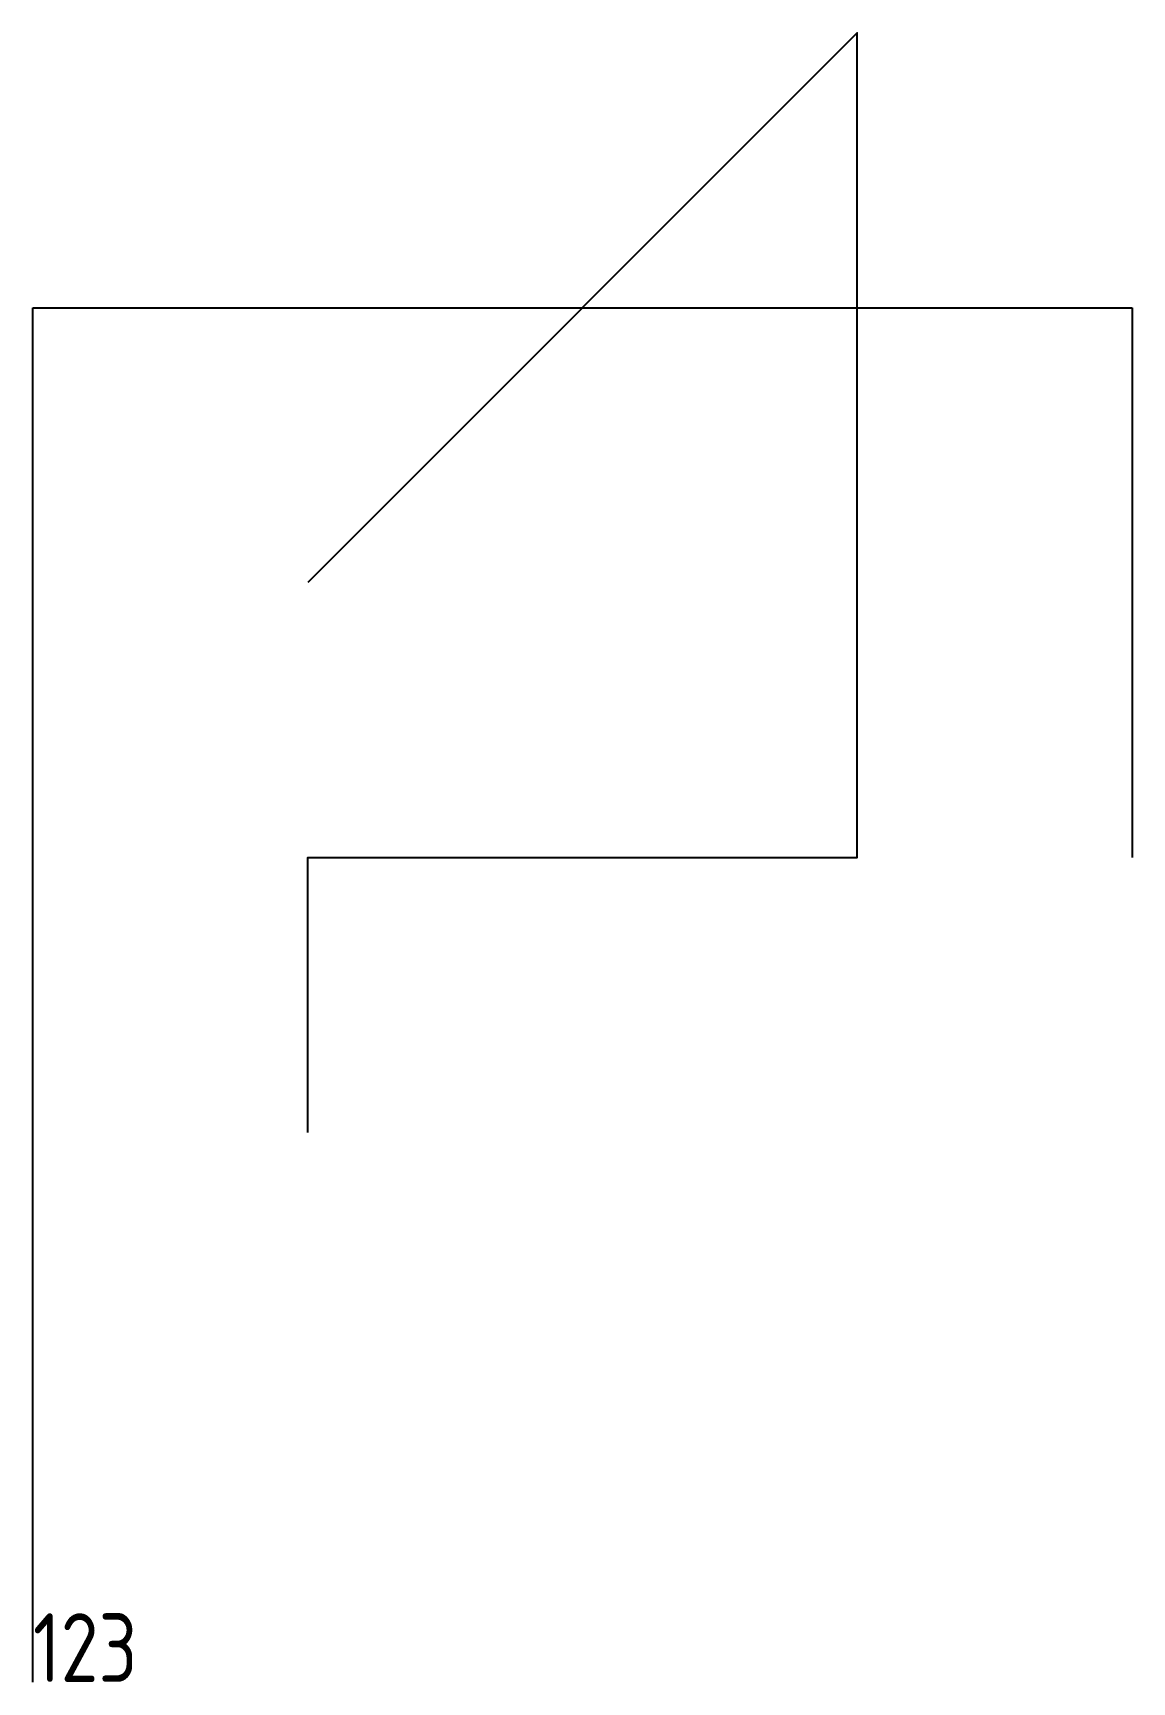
# Model space of a CAD drawing. Header units: millimetres. Extents: x 0 to 40, y 0 to 60.
import ezdxf

# ---------------------------------------------------------------- set-up
doc = ezdxf.new("R2010")
doc.units = ezdxf.units.MM
doc.styles.add('ГОСТ 2.304', font='CS_Gost2304.shx')

msp = doc.modelspace()

# ---------------------------------------------------------------- linework, layer by layer
at = {"ltscale": 100}
for p, q in [((0, 0), (0, 50)), ((0, 50), (40, 50)), ((40, 50), (40, 30))]:
    msp.add_line(p, q, dxfattribs=at)
msp.add_lwpolyline([(10, 20), (10, 30), (30, 30), (30, 50), (30, 60), (10, 40)], dxfattribs=at)

# ---------------------------------------------------------------- texts
at = {"ltscale": 100, "style": 'ГОСТ 2.304'}
msp.add_text('123', height=2.5, dxfattribs=at).set_placement((0, 0))

doc.saveas('drawing.dxf')
